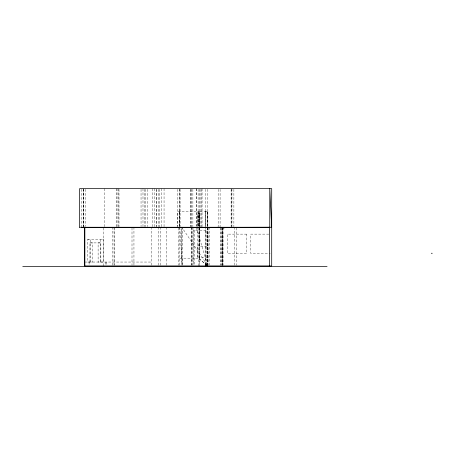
<?xml version="1.0" encoding="UTF-8"?>
<svg xmlns="http://www.w3.org/2000/svg" width="455" height="455" viewBox="0 0 455 455"><rect width="100%" height="100%" fill="white"/><g stroke="black" fill="none" stroke-linecap="round" stroke-linejoin="round"><path stroke-width="0.34" stroke-dasharray="2.27 1.71" d="M197.811 226.436L197.811 214.004L199.483 214.004L199.483 246.525L207.725 246.525L207.725 265.248M199.483 258.161L199.483 253.424M199.483 245.04L197.811 245.04L197.811 258.161L197.811 211.603L207.787 211.575L207.787 227.096L207.787 211.575L205.637 211.586L205.637 227.096M89.948 262.046L89.936 242.907L92.678 242.902L92.689 262.04L87.61 262.046L87.599 239.512L90.34 239.506L90.352 262.04M100.862 262.04L100.851 242.902L98.109 242.907L98.121 262.046L103.552 262.04L103.535 239.506L100.794 239.512L100.811 262.046M196.23 211.746L177.74 211.746L177.74 227.125M197.811 216.796L199.483 216.796M222.819 228.364L224.247 228.364M268.825 234.132L250.813 234.132L250.813 253.532L270.213 253.532M87.599 239.512L103.535 239.506M89.936 242.907L100.851 242.902M207.725 257.155L199.483 257.155L199.489 211.603L199.483 265.925M179.782 258.161L199.54 258.161M84.687 262.046L151.589 262.046M206.877 265.208L198.528 258.161L207.019 265.618M207.076 264.747L181.721 227.125L181.721 265.219M196.389 227.807L207.662 265.242M179.679 211.746L179.782 227.125L181.721 258.161M205.637 211.586L205.688 227.102M236.765 227.83L236.765 265.219M234.825 227.125L234.825 265.219M233.876 189.32L233.876 226.704M231.936 188.615L231.936 226.704M231.584 189.32L231.584 226.704M231.112 189.314L231.112 226.704M223.087 227.83L223.087 265.219M222.819 265.219L222.819 227.125L222.813 265.925M222.683 227.83L222.683 265.219M222.319 227.159L222.319 265.225M221.141 227.83L221.141 265.219M221.022 227.83L221.022 265.219M220.618 227.819L220.618 265.225M220.106 189.32L220.106 226.704M218.167 189.32L218.167 226.704M209.203 227.125L209.203 265.219M208.128 227.83L208.128 265.219M207.867 227.125L207.867 265.219M207.838 211.586L207.838 226.391M207.298 189.314L207.298 227.125M207.366 227.824L207.366 265.219M207.264 227.125L207.264 265.925M207.173 227.83L207.173 265.219M206.78 265.225L206.78 230.196L193.438 230.196L193.438 265.225M205.825 230.196L205.825 265.225M205.427 227.125L205.427 265.219M205.359 189.32L205.359 226.704M202.054 188.615L202.054 226.704M201.224 189.314L201.224 226.704M200.115 189.32L200.115 226.704M199.54 227.83L199.54 265.219M199.284 189.314L199.284 227.409M198.528 211.603L198.528 227.125M198.528 227.83L198.528 265.925M198.124 189.32L198.124 226.704M196.23 188.615L196.23 226.05M196.185 188.615L196.185 226.425M194.387 230.196L194.387 265.225M193.011 227.83L193.011 265.219M192.874 189.32L192.874 226.704M192.055 227.125L192.061 265.219M191.629 227.125L191.629 265.219M191.453 189.32L191.453 227.409M191.458 227.83L191.458 265.219M190.929 189.314L190.929 226.704M190.514 189.32L190.514 226.704M182.609 227.125L182.609 265.219M182.427 258.161L182.427 265.925M181.886 227.83L181.886 265.219M180.106 189.32L180.106 226.704M179.782 211.746L179.782 226.425M179.782 227.125L179.782 265.925M179.634 189.32L179.679 227.125M179.315 188.615L179.315 226.704M178.292 227.83L178.292 265.219M177.376 189.314L177.376 226.425M166.655 227.125L166.655 265.219M164.056 188.615L164.056 226.704M161.656 188.615L161.656 227.409M160.461 227.125L160.461 265.219M159.716 189.32L159.716 227.409M158.619 189.314L158.585 226.704M158.522 227.125L158.522 265.219M156.679 189.314L156.679 226.704M156.645 189.32L156.645 226.704M154.381 188.615L154.381 226.704M152.436 188.615L152.436 226.704M151.589 227.125L151.589 265.925M147.551 189.32L147.551 226.704M145.611 189.32L145.611 226.704M144.371 189.32L144.371 226.692M142.984 188.615L142.984 226.704M141.044 189.32L141.044 226.704M133.946 227.125L133.946 265.219M132.007 227.824L132.001 265.276M118.994 189.32L118.994 226.704M118.692 188.615L118.692 226.704M117.054 188.615L117.054 226.704M116.753 188.615L116.753 226.704M114.194 227.83L114.194 265.219M114.034 227.125L114.034 265.276M112.231 227.125L112.26 265.219M106.726 262.046L106.726 265.276M105.287 262.046L105.287 265.925M104.462 188.615L104.462 226.704M103.803 227.83L103.814 265.925M89.095 262.046L89.095 265.276M85.233 189.314L85.233 226.425M83.606 189.32L83.606 227.409M83.447 189.32L83.447 226.704M83.288 188.615L83.288 226.704M81.547 189.32L81.547 227.409M246.678 234.132L227.278 234.132L227.278 253.532L246.678 253.532L246.678 234.132M198.949 211.603L198.903 226.431L198.949 211.603"/><path stroke-width="0.68" d="M220.106 227.409L269.764 227.267M199.893 227.267L202.014 227.261M217.536 227.25L220.356 227.25M79.608 227.267L271.703 227.267L269.764 188.615L269.764 227.409L81.547 227.409M431.3 253.264L432.25 253.264M207.725 265.925L207.366 265.618L205.427 265.618L205.427 265.925M22.75 266.385L327.082 266.385M207.019 265.618L207.366 265.925L207.366 265.618M269.644 227.267L269.644 265.925M84.829 227.125L84.829 265.925M84.687 227.125L84.687 265.925L271.703 265.925L271.703 188.615L79.608 188.615L79.608 227.409"/></g></svg>
